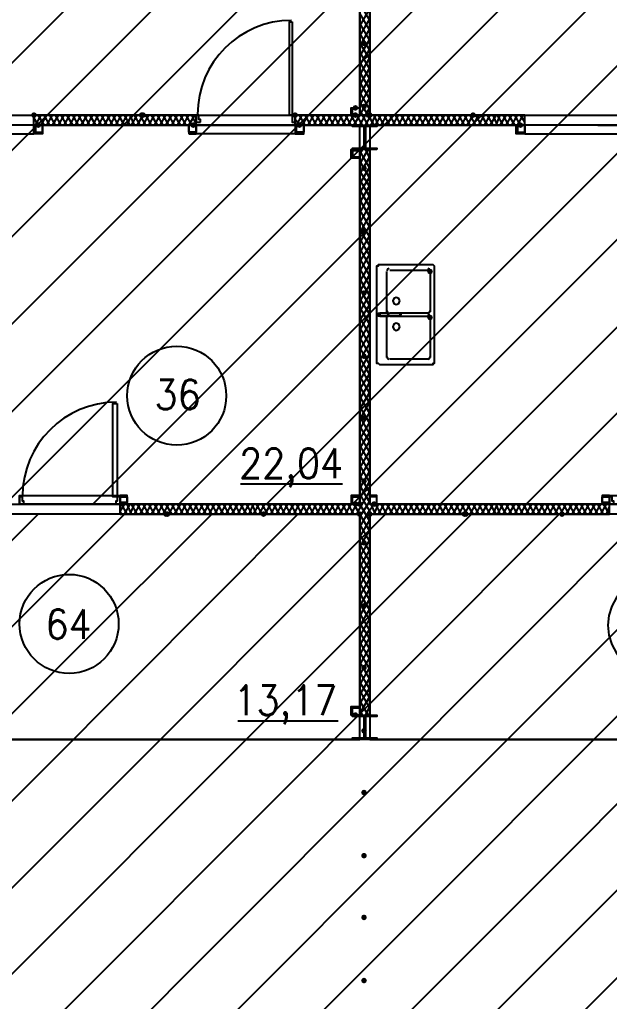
# Model space of a CAD drawing. Header units: millimetres. Extents: x 0 to 420, y 0 to 297.
# Drawn here: x 124.84 to 142.24, y 174.48 to 203.43 of the extents above; entities that cross this region are included whole.
import ezdxf

# ---------------------------------------------------------------- set-up
doc = ezdxf.new("R2010")
doc.units = ezdxf.units.MM
doc.layers.get('0').update_dxf_attribs({"linetype": 'CONTINUOUS'})
doc.styles.get("Standard").update_dxf_attribs({"font": 'STANDARD'})

msp = doc.modelspace()

# ---------------------------------------------------------------- hatches: boundary and pattern name
at = {"true_color": 0x000007}
for points in [[(135.085667, 202.734333), (135.060796, 202.674537), (135.001, 202.649667), (134.941204, 202.674537), (134.916333, 202.734333), (134.941204, 202.794129), (135.001, 202.819), (135.060796, 202.794129)], [(135.085667, 200.871667), (135.060796, 200.811871), (135.001, 200.787), (134.941204, 200.811871), (134.916333, 200.871667), (134.941204, 200.931462), (135.001, 200.956333), (135.060796, 200.931463)], [(134.831667, 200.829333), (134.806796, 200.769537), (134.747, 200.744667), (134.687204, 200.769537), (134.662333, 200.829333), (134.687204, 200.889129), (134.747, 200.914), (134.806796, 200.889129)], [(134.831667, 200.617667), (134.806796, 200.557871), (134.747, 200.533), (134.687204, 200.557871), (134.662333, 200.617667), (134.687204, 200.677462), (134.747, 200.702333), (134.806796, 200.677463)], [(125.476, 200.321333), (125.451129, 200.261537), (125.391333, 200.236667), (125.331537, 200.261537), (125.306667, 200.321333), (125.331537, 200.381129), (125.391333, 200.406), (125.451129, 200.381129)], [(130.048, 200.321333), (130.023129, 200.261537), (129.963333, 200.236667), (129.903538, 200.261537), (129.878667, 200.321333), (129.903537, 200.381129), (129.963333, 200.406), (130.023129, 200.381129)], [(133.180667, 200.321333), (133.155796, 200.261537), (133.096, 200.236667), (133.036204, 200.261537), (133.011333, 200.321333), (133.036204, 200.381129), (133.096, 200.406), (133.155796, 200.381129)], [(139.7, 200.321333), (139.675129, 200.261537), (139.615333, 200.236667), (139.555538, 200.261537), (139.530667, 200.321333), (139.555537, 200.381129), (139.615333, 200.406), (139.675129, 200.381129)], [(135.085667, 199.051333), (135.060796, 198.991537), (135.001, 198.966667), (134.941204, 198.991537), (134.916333, 199.051333), (134.941204, 199.111129), (135.001, 199.136), (135.060796, 199.111129)], [(135.085667, 197.188667), (135.060796, 197.128871), (135.001, 197.104), (134.941204, 197.128871), (134.916333, 197.188667), (134.941204, 197.248462), (135.001, 197.273333), (135.060796, 197.248463)], [(137.033, 196.003333), (137.008129, 195.943537), (136.948333, 195.918667), (136.888537, 195.943537), (136.863667, 196.003333), (136.888537, 196.063129), (136.948333, 196.088), (137.008129, 196.063129)], [(135.085667, 195.368333), (135.060796, 195.308538), (135.001, 195.283667), (134.941204, 195.308538), (134.916333, 195.368333), (134.941204, 195.428129), (135.001, 195.453), (135.060796, 195.428129)], [(137.033, 194.648667), (137.008129, 194.588871), (136.948333, 194.564), (136.888537, 194.588871), (136.863667, 194.648667), (136.888537, 194.708462), (136.948333, 194.733333), (137.008129, 194.708463)], [(135.085667, 193.505667), (135.060796, 193.445871), (135.001, 193.421), (134.941204, 193.445871), (134.916333, 193.505667), (134.941204, 193.565462), (135.001, 193.590333), (135.060796, 193.565463)], [(135.085667, 191.685333), (135.060796, 191.625537), (135.001, 191.600667), (134.941204, 191.625537), (134.916333, 191.685333), (134.941204, 191.745129), (135.001, 191.77), (135.060796, 191.745129)], [(135.085667, 189.822667), (135.060796, 189.762871), (135.001, 189.738), (134.941204, 189.762871), (134.916333, 189.822667), (134.941204, 189.882462), (135.001, 189.907333), (135.060796, 189.882463)], [(134.831667, 189.145333), (134.806796, 189.085537), (134.747, 189.060667), (134.687204, 189.085537), (134.662333, 189.145333), (134.687204, 189.205129), (134.747, 189.23), (134.806796, 189.205129)], [(134.958667, 189.145333), (134.933796, 189.085537), (134.874, 189.060667), (134.814204, 189.085537), (134.789333, 189.145333), (134.814204, 189.205129), (134.874, 189.23), (134.933796, 189.205129)], [(135.382, 189.145333), (135.357129, 189.085537), (135.297333, 189.060667), (135.237538, 189.085537), (135.212667, 189.145333), (135.237537, 189.205129), (135.297333, 189.23), (135.357129, 189.205129)], [(135.085667, 188.002333), (135.060796, 187.942537), (135.001, 187.917667), (134.941204, 187.942537), (134.916333, 188.002333), (134.941204, 188.062129), (135.001, 188.087), (135.060796, 188.062129)], [(135.085667, 186.139667), (135.060796, 186.079871), (135.001, 186.055), (134.941204, 186.079871), (134.916333, 186.139667), (134.941204, 186.199462), (135.001, 186.224333), (135.060796, 186.199463)], [(135.085667, 184.319333), (135.060796, 184.259537), (135.001, 184.234667), (134.941204, 184.259537), (134.916333, 184.319333), (134.941204, 184.379129), (135.001, 184.404), (135.060796, 184.379129)], [(134.831667, 182.922333), (134.806796, 182.862537), (134.747, 182.837667), (134.687204, 182.862537), (134.662333, 182.922333), (134.687204, 182.982129), (134.747, 183.007), (134.806796, 182.982129)], [(135.085667, 182.456667), (135.060796, 182.396871), (135.001, 182.372), (134.941204, 182.396871), (134.916333, 182.456667), (134.941204, 182.516462), (135.001, 182.541333), (135.060796, 182.516463)], [(135.085667, 180.636333), (135.060796, 180.576537), (135.001, 180.551667), (134.941204, 180.576537), (134.916333, 180.636333), (134.941204, 180.696129), (135.001, 180.721), (135.060796, 180.696129)], [(135.085667, 178.773667), (135.060796, 178.713871), (135.001, 178.689), (134.941204, 178.713871), (134.916333, 178.773667), (134.941204, 178.833462), (135.001, 178.858333), (135.060796, 178.833463)], [(135.085667, 176.953333), (135.060796, 176.893537), (135.001, 176.868667), (134.941204, 176.893537), (134.916333, 176.953333), (134.941204, 177.013129), (135.001, 177.038), (135.060796, 177.013129)], [(135.085667, 175.090667), (135.060796, 175.030871), (135.001, 175.006), (134.941204, 175.030871), (134.916333, 175.090667), (134.941204, 175.150462), (135.001, 175.175333), (135.060796, 175.150463)]]:
    msp.add_hatch(color=0, dxfattribs=at).paths.add_polyline_path(points, flags=0)
at = {"true_color": 0x0000fe}
for points in [[(125.349, 200.617667), (125.324129, 200.557871), (125.264333, 200.533), (125.204538, 200.557871), (125.179667, 200.617667), (125.204537, 200.677462), (125.264333, 200.702333), (125.324129, 200.677463)], [(125.349, 200.617667), (125.324129, 200.557871), (125.264333, 200.533), (125.204538, 200.557871), (125.179667, 200.617667), (125.204537, 200.677462), (125.264333, 200.702333), (125.324129, 200.677463)], [(128.524, 200.617667), (128.499129, 200.557871), (128.439333, 200.533), (128.379538, 200.557871), (128.354667, 200.617667), (128.379537, 200.677462), (128.439333, 200.702333), (128.499129, 200.677463)], [(128.566333, 200.617667), (128.541462, 200.557871), (128.481667, 200.533), (128.421871, 200.557871), (128.397, 200.617667), (128.421871, 200.677462), (128.481667, 200.702333), (128.541462, 200.677463)], [(133.053667, 200.617667), (133.028796, 200.557871), (132.969, 200.533), (132.909204, 200.557871), (132.884333, 200.617667), (132.909204, 200.677462), (132.969, 200.702333), (133.028796, 200.677463)], [(135.212667, 200.617667), (135.187796, 200.557871), (135.128, 200.533), (135.068204, 200.557871), (135.043333, 200.617667), (135.068204, 200.677462), (135.128, 200.702333), (135.187796, 200.677463)], [(135.212667, 200.617667), (135.187796, 200.557871), (135.128, 200.533), (135.068204, 200.557871), (135.043333, 200.617667), (135.068204, 200.677462), (135.128, 200.702333), (135.187796, 200.677463)], [(135.255, 200.617667), (135.230129, 200.557871), (135.170333, 200.533), (135.110537, 200.557871), (135.085667, 200.617667), (135.110537, 200.677462), (135.170333, 200.702333), (135.230129, 200.677463)], [(138.303, 200.617667), (138.278129, 200.557871), (138.218333, 200.533), (138.158537, 200.557871), (138.133667, 200.617667), (138.158537, 200.677462), (138.218333, 200.702333), (138.278129, 200.677463)], [(129.243667, 188.849), (129.218796, 188.789204), (129.159, 188.764333), (129.099204, 188.789204), (129.074333, 188.849), (129.099204, 188.908796), (129.159, 188.933667), (129.218796, 188.908796)], [(129.286, 188.849), (129.261129, 188.789204), (129.201333, 188.764333), (129.141537, 188.789204), (129.116667, 188.849), (129.141537, 188.908796), (129.201333, 188.933667), (129.261129, 188.908796)], [(132.122333, 188.849), (132.097463, 188.789204), (132.037667, 188.764333), (131.977871, 188.789204), (131.953, 188.849), (131.977871, 188.908796), (132.037667, 188.933667), (132.097462, 188.908796)], [(132.122333, 188.849), (132.097463, 188.789204), (132.037667, 188.764333), (131.977871, 188.789204), (131.953, 188.849), (131.977871, 188.908796), (132.037667, 188.933667), (132.097462, 188.908796)], [(134.958667, 188.849), (134.933796, 188.789204), (134.874, 188.764333), (134.814204, 188.789204), (134.789333, 188.849), (134.814204, 188.908796), (134.874, 188.933667), (134.933796, 188.908796)], [(134.958667, 188.849), (134.933796, 188.789204), (134.874, 188.764333), (134.814204, 188.789204), (134.789333, 188.849), (134.814204, 188.908796), (134.874, 188.933667), (134.933796, 188.908796)], [(135.255, 188.849), (135.230129, 188.789204), (135.170333, 188.764333), (135.110537, 188.789204), (135.085667, 188.849), (135.110537, 188.908796), (135.170333, 188.933667), (135.230129, 188.908796)], [(138.049, 188.849), (138.024129, 188.789204), (137.964333, 188.764333), (137.904538, 188.789204), (137.879667, 188.849), (137.904537, 188.908796), (137.964333, 188.933667), (138.024129, 188.908796)], [(138.091333, 188.849), (138.066463, 188.789204), (138.006667, 188.764333), (137.946871, 188.789204), (137.922, 188.849), (137.946871, 188.908796), (138.006667, 188.933667), (138.066462, 188.908796)], [(140.927667, 188.849), (140.902796, 188.789204), (140.843, 188.764333), (140.783204, 188.789204), (140.758333, 188.849), (140.783204, 188.908796), (140.843, 188.933667), (140.902796, 188.908796)]]:
    msp.add_hatch(color=0, dxfattribs=at).paths.add_polyline_path(points, flags=0)
at = {"true_color": 0x000007}
h = msp.add_hatch(color=0, dxfattribs=at)
h.paths.add_polyline_path([(125.264333, 200.617667), (130.048, 200.617667)], flags=0)
h.paths.add_polyline_path([(130.048, 200.617667), (125.264333, 200.617667)], flags=0)
h = msp.add_hatch(color=0, dxfattribs=at)
h.paths.add_polyline_path([(132.969, 200.617667), (135.128, 200.617667)], flags=0)
h.paths.add_polyline_path([(135.128, 200.617667), (132.969, 200.617667)], flags=0)
h = msp.add_hatch(color=0, dxfattribs=at)
h.paths.add_polyline_path([(135.170333, 200.617667), (139.742333, 200.617667)], flags=0)
h.paths.add_polyline_path([(139.742333, 200.617667), (135.170333, 200.617667)], flags=0)
h = msp.add_hatch(color=0, dxfattribs=at)
h.paths.add_polyline_path([(127.804333, 188.849), (134.874, 188.849)], flags=0)
h.paths.add_polyline_path([(134.874, 188.849), (127.804333, 188.849)], flags=0)
h = msp.add_hatch(color=0, dxfattribs=at)
h.paths.add_polyline_path([(135.170333, 188.849), (142.24, 188.849)], flags=0)
h.paths.add_polyline_path([(142.24, 188.849), (135.170333, 188.849)], flags=0)

# ---------------------------------------------------------------- linework, layer by layer
at = {"color": 0, "true_color": 0x000007}
for points in [[(105.664, 229.023333), (105.664, 200.617667), (134.874, 200.617667), (134.874, 235.077), (122.512667, 235.077), (122.512667, 229.023333)], [(135.170333, 235.077), (135.170333, 200.617667), (152.273, 200.617667), (152.273, 235.077)], [(132.884333, 203.369333), (132.884333, 200.617667), (132.799667, 200.617667), (132.799667, 203.369333)], [(134.874, 200.617667), (134.662333, 200.617667), (134.662333, 200.829333), (134.874, 200.829333), (134.874, 200.617667), (134.62, 200.617667), (134.62, 200.829333), (134.874, 200.829333)], [(125.264333, 200.617667), (130.048, 200.617667)], [(130.048, 200.617667), (125.264333, 200.617667)], [(130.048, 200.617667), (125.264333, 200.617667), (130.048, 200.617667), (125.264333, 200.617667)], [(130.175, 200.406), (130.175, 200.490667), (130.132667, 200.490667), (130.132667, 200.617667), (130.048, 200.617667), (130.048, 200.406)], [(130.048, 200.617667), (130.048, 200.406)], [(132.969, 200.406), (132.969, 200.617667), (132.884333, 200.617667), (132.884333, 200.490667), (132.884333, 200.406)], [(132.969, 200.617667), (135.128, 200.617667)], [(135.128, 200.617667), (132.969, 200.617667)], [(132.969, 200.617667), (132.969, 200.406)], [(132.969, 200.617667), (135.128, 200.617667)], [(132.969, 200.617667), (135.128, 200.617667)], [(135.170333, 200.617667), (139.742333, 200.617667)], [(139.742333, 200.617667), (135.170333, 200.617667)], [(139.742333, 200.617667), (135.170333, 200.617667), (139.742333, 200.617667), (135.170333, 200.617667)], [(134.874, 189.145333), (134.874, 200.321333), (118.279333, 200.321333), (118.279333, 189.145333)], [(125.264333, 200.321333), (125.518333, 200.321333), (125.518333, 200.067333), (125.264333, 200.067333)], [(125.306667, 200.321333), (125.306667, 200.109667), (125.518333, 200.109667), (125.518333, 200.321333)], [(129.836333, 200.067333), (130.048, 200.067333), (130.048, 200.321333), (129.836333, 200.321333)], [(129.836333, 200.109667), (129.836333, 200.321333), (130.048, 200.321333), (130.048, 200.109667)], [(132.969, 200.067333), (133.223, 200.067333), (133.223, 200.321333), (132.969, 200.321333)], [(133.011333, 200.109667), (133.011333, 200.321333), (133.223, 200.321333), (133.223, 200.109667)], [(135.382, 199.601667), (134.662333, 199.601667), (134.662333, 199.644), (135.001, 199.644), (135.001, 200.279), (134.662333, 200.279), (134.662333, 200.321333), (135.382, 200.321333), (135.382, 200.279), (135.043333, 200.279), (135.043333, 199.644), (135.382, 199.644)], [(135.170333, 200.321333), (135.170333, 189.145333), (152.273, 189.145333), (152.273, 200.321333)], [(139.488333, 200.321333), (139.742333, 200.321333), (139.742333, 200.067333), (139.488333, 200.067333)], [(139.530667, 200.321333), (139.530667, 200.109667), (139.742333, 200.109667), (139.742333, 200.321333)], [(134.874, 199.347667), (134.62, 199.347667), (134.62, 199.601667), (134.874, 199.601667)], [(134.874, 199.39), (134.874, 199.559333), (134.662333, 199.559333), (134.662333, 199.39)], [(137.075333, 196.130333), (137.075333, 193.336333), (137.075333, 193.294), (137.033, 193.294), (137.033, 193.251667), (135.466667, 193.251667), (135.424333, 193.294), (135.382, 193.294), (135.382, 193.336333), (135.382, 196.130333), (135.382, 196.172667), (135.424333, 196.172667), (135.424333, 196.215), (135.466667, 196.215), (137.033, 196.215), (137.075333, 196.172667)], [(136.059333, 195.1355), (136.02834, 195.21034), (135.9535, 195.241333), (135.87866, 195.21034), (135.847667, 195.1355), (135.87866, 195.06066), (135.9535, 195.029667), (136.02834, 195.06066)], [(135.636, 194.775667), (135.466667, 194.775667), (135.466667, 194.733333), (135.466667, 194.691), (135.636, 194.691), (135.424333, 194.691), (135.424333, 194.775667)], [(136.059333, 194.775667), (136.059333, 194.733333), (136.101667, 194.733333), (136.059333, 194.733333), (136.059333, 194.691), (135.466667, 194.691), (135.466667, 194.733333), (135.466667, 194.775667)], [(135.720667, 194.775667), (135.636, 194.775667)], [(135.720667, 194.691), (135.636, 194.691)], [(136.059333, 194.3735), (136.02834, 194.44834), (135.9535, 194.479333), (135.87866, 194.44834), (135.847667, 194.3735), (135.87866, 194.29866), (135.9535, 194.267667), (136.02834, 194.29866)], [(127.719667, 192.108667), (127.719667, 189.357), (127.592667, 189.357), (127.592667, 192.108667)], [(127.804333, 189.145333), (128.016, 189.145333), (128.016, 189.399333), (127.804333, 189.399333)], [(134.62, 189.145333), (134.874, 189.145333), (134.874, 189.399333), (134.62, 189.399333)], [(135.170333, 189.145333), (135.382, 189.145333), (135.382, 189.357), (135.170333, 189.357), (135.170333, 189.145333), (135.382, 189.145333), (135.382, 189.399333), (135.170333, 189.399333)], [(142.028333, 189.145333), (142.24, 189.145333), (142.24, 189.399333), (142.028333, 189.399333)], [(124.968, 189.145333), (124.968, 189.23), (124.925667, 189.23), (124.925667, 189.357), (124.841, 189.357), (124.841, 189.145333)], [(127.804333, 189.145333), (127.804333, 189.357), (127.719667, 189.357), (127.719667, 189.23), (127.677333, 189.23), (127.677333, 189.145333)], [(127.804333, 189.187667), (127.804333, 189.357), (128.016, 189.357), (128.016, 189.187667)], [(134.662333, 189.145333), (134.662333, 189.357), (134.874, 189.357), (134.874, 189.145333)], [(142.028333, 189.187667), (142.028333, 189.357), (142.24, 189.357), (142.24, 189.187667)], [(142.367, 189.145333), (142.367, 189.23), (142.324667, 189.23), (142.324667, 189.357), (142.24, 189.357), (142.24, 189.145333)], [(127.804333, 188.849), (134.874, 188.849)], [(134.874, 188.849), (127.804333, 188.849)], [(127.804333, 188.849), (134.874, 188.849)], [(127.804333, 188.849), (134.874, 188.849)], [(135.170333, 188.849), (142.24, 188.849)], [(142.24, 188.849), (135.170333, 188.849)], [(142.24, 188.849), (135.170333, 188.849), (142.24, 188.849), (135.170333, 188.849)], [(134.874, 182.922333), (134.662333, 182.922333), (134.662333, 183.134), (134.874, 183.134), (134.874, 182.922333), (134.62, 182.922333), (134.62, 183.176333), (134.874, 183.176333)], [(135.382, 182.202667), (134.662333, 182.202667), (134.662333, 182.245), (135.001, 182.245), (135.001, 182.88), (134.662333, 182.88), (134.662333, 182.922333), (135.382, 182.922333), (135.382, 182.88), (135.043333, 182.88), (135.043333, 182.245), (135.382, 182.245)]]:
    msp.add_lwpolyline(points, close=True, dxfattribs=at)
at = {"color": 0, "true_color": 0x000005}
for points in [[(118.279335, 195.833999), (157.564668, 235.076999)], [(118.279335, 193.251666), (160.104668, 235.076999)], [(118.279335, 190.711666), (162.687001, 235.076999)], [(119.295335, 189.145333), (165.227001, 235.076999)], [(121.877668, 189.145333), (167.809334, 235.076999)], [(124.417668, 189.145333), (170.349334, 235.076999)], [(127.000001, 189.145333), (172.931668, 235.076999)], [(129.540001, 189.145333), (175.471668, 235.076999)], [(132.122334, 189.145333), (178.054001, 235.076999)], [(134.662334, 189.145333), (180.594001, 235.076999)], [(137.244668, 189.145333), (183.176334, 235.076999)], [(139.784668, 189.145333), (185.758668, 235.076999)]]:
    msp.add_lwpolyline(points, dxfattribs=at)
at = {"color": 0, "true_color": 0x000007}
for points in [[(134.874, 217.000667), (134.874, 200.617667)], [(135.170333, 200.617667), (135.170333, 217.000667), (134.874, 217.000667)], [(135.170333, 203.411667), (134.874, 203.919667)], [(134.874, 203.242333), (135.170333, 203.750333)], [(135.170333, 203.115333), (134.874, 203.623333)], [(132.863167, 203.411667), (132.579658, 203.397351), (132.30434, 203.355333), (132.038605, 203.287007), (131.783849, 203.193766), (131.541463, 203.077004), (131.312843, 202.938114), (131.099381, 202.778491), (130.902472, 202.599528), (130.723509, 202.402619), (130.563886, 202.189157), (130.424996, 201.960537), (130.308234, 201.718151), (130.214993, 201.463395), (130.146667, 201.19766), (130.104649, 200.922342), (130.090333, 200.638833)], [(134.874, 202.946), (135.170333, 203.454)], [(135.170333, 202.819), (134.874, 203.327)], [(134.874, 202.649667), (135.170333, 203.157667)], [(135.170333, 202.522667), (134.874, 203.030667)], [(134.874, 202.353333), (135.170333, 202.861333)], [(135.170333, 202.268667), (134.874, 202.734333)], [(134.874, 202.099333), (135.170333, 202.565)], [(135.170333, 201.972333), (134.874, 202.480333)], [(134.874, 201.803), (135.170333, 202.311)], [(135.170333, 201.676), (134.874, 202.184)], [(134.874, 201.506667), (135.170333, 202.014667)], [(135.170333, 201.379667), (134.874, 201.887667)], [(134.874, 201.210333), (135.170333, 201.718333)], [(135.170333, 201.083333), (134.874, 201.591333)], [(134.874, 200.914), (135.170333, 201.422)], [(135.170333, 200.787), (134.874, 201.295)], [(134.874, 200.617667), (135.170333, 201.125667)], [(135.128, 200.617667), (134.874, 200.998667)], [(134.958667, 200.617667), (134.874, 200.744667)], [(135.043333, 200.617667), (135.170333, 200.829333)], [(125.264333, 200.533), (125.306667, 200.617667)], [(130.048, 200.617667), (125.264333, 200.617667), (130.048, 200.617667), (125.264333, 200.617667)], [(125.264333, 200.321333), (125.264333, 200.617667)], [(125.264333, 200.321333), (125.264333, 200.617667)], [(130.048, 200.617667), (125.264333, 200.617667)], [(125.391333, 200.321333), (125.264333, 200.533)], [(125.306667, 200.321333), (125.476, 200.617667)], [(125.560667, 200.321333), (125.391333, 200.617667)], [(125.476, 200.321333), (125.645333, 200.617667)], [(125.73, 200.321333), (125.560667, 200.617667)], [(125.645333, 200.321333), (125.814667, 200.617667)], [(125.899333, 200.321333), (125.73, 200.617667)], [(125.814667, 200.321333), (125.984, 200.617667)], [(126.068667, 200.321333), (125.899333, 200.617667)], [(125.984, 200.321333), (126.153333, 200.617667)], [(126.238, 200.321333), (126.068667, 200.617667)], [(126.153333, 200.321333), (126.322667, 200.617667)], [(126.407333, 200.321333), (126.238, 200.617667)], [(126.322667, 200.321333), (126.492, 200.617667)], [(126.576667, 200.321333), (126.407333, 200.617667)], [(126.492, 200.321333), (126.661333, 200.617667)], [(126.746, 200.321333), (126.576667, 200.617667)], [(126.661333, 200.321333), (126.830667, 200.617667)], [(126.915333, 200.321333), (126.746, 200.617667)], [(126.830667, 200.321333), (127, 200.617667)], [(127.084667, 200.321333), (126.915333, 200.617667)], [(127, 200.321333), (127.169333, 200.617667)], [(127.254, 200.321333), (127.084667, 200.617667)], [(127.169333, 200.321333), (127.338667, 200.617667)], [(127.423333, 200.321333), (127.254, 200.617667)], [(127.338667, 200.321333), (127.508, 200.617667)], [(127.592667, 200.321333), (127.423333, 200.617667)], [(127.508, 200.321333), (127.677333, 200.617667)], [(127.762, 200.321333), (127.592667, 200.617667)], [(127.677333, 200.321333), (127.846667, 200.617667)], [(127.931333, 200.321333), (127.762, 200.617667)], [(127.846667, 200.321333), (128.016, 200.617667)], [(128.100667, 200.321333), (127.931333, 200.617667)], [(128.016, 200.321333), (128.143, 200.617667)], [(128.227667, 200.321333), (128.100667, 200.617667)], [(128.143, 200.321333), (128.312333, 200.617667)], [(128.397, 200.321333), (128.227667, 200.617667)], [(128.312333, 200.321333), (128.481667, 200.617667)], [(128.566333, 200.321333), (128.397, 200.617667)], [(128.481667, 200.321333), (128.651, 200.617667)], [(128.735667, 200.321333), (128.566333, 200.617667)], [(128.651, 200.321333), (128.820333, 200.617667)], [(128.905, 200.321333), (128.735667, 200.617667)], [(128.820333, 200.321333), (128.989667, 200.617667)], [(129.074333, 200.321333), (128.905, 200.617667)], [(128.989667, 200.321333), (129.159, 200.617667)], [(129.243667, 200.321333), (129.074333, 200.617667)], [(129.159, 200.321333), (129.328333, 200.617667)], [(129.413, 200.321333), (129.243667, 200.617667)], [(129.328333, 200.321333), (129.497667, 200.617667)], [(129.582333, 200.321333), (129.413, 200.617667)], [(129.497667, 200.321333), (129.667, 200.617667)], [(129.751667, 200.321333), (129.582333, 200.617667)], [(129.667, 200.321333), (129.836333, 200.617667)], [(129.921, 200.321333), (129.751667, 200.617667)], [(129.836333, 200.321333), (130.005667, 200.617667)], [(130.048, 200.363667), (129.921, 200.617667)], [(130.005667, 200.321333), (130.048, 200.406)], [(130.048, 200.321333), (130.048, 200.406), (130.048, 200.617667)], [(130.048, 200.321333), (130.048, 200.406)], [(132.969, 200.575333), (133.011333, 200.617667)], [(132.969, 200.617667), (135.128, 200.617667), (132.969, 200.617667), (135.128, 200.617667)], [(132.969, 200.321333), (132.969, 200.406), (132.969, 200.617667)], [(134.874, 200.617667), (132.969, 200.617667)], [(133.096, 200.321333), (132.969, 200.490667)], [(132.969, 200.321333), (132.969, 200.406)], [(133.011333, 200.321333), (133.180667, 200.617667)], [(133.265333, 200.321333), (133.096, 200.617667)], [(133.180667, 200.321333), (133.35, 200.617667)], [(133.434667, 200.321333), (133.265333, 200.617667)], [(133.35, 200.321333), (133.519333, 200.617667)], [(133.604, 200.321333), (133.434667, 200.617667)], [(133.519333, 200.321333), (133.688667, 200.617667)], [(133.773333, 200.321333), (133.604, 200.617667)], [(133.688667, 200.321333), (133.858, 200.617667)], [(133.942667, 200.321333), (133.773333, 200.617667)], [(133.858, 200.321333), (134.027333, 200.617667)], [(134.112, 200.321333), (133.942667, 200.617667)], [(134.027333, 200.321333), (134.196667, 200.617667)], [(134.281333, 200.321333), (134.112, 200.617667)], [(134.196667, 200.321333), (134.366, 200.617667)], [(134.450667, 200.321333), (134.281333, 200.617667)], [(134.366, 200.321333), (134.535333, 200.617667)], [(134.62, 200.321333), (134.450667, 200.617667)], [(134.535333, 200.321333), (134.704667, 200.617667)], [(134.789333, 200.321333), (134.62, 200.617667)], [(134.704667, 200.321333), (134.874, 200.617667)], [(134.958667, 200.321333), (134.789333, 200.617667)], [(134.874, 200.321333), (135.043333, 200.617667)], [(135.128, 200.321333), (134.958667, 200.617667)], [(135.043333, 200.321333), (135.212667, 200.617667)], [(135.297333, 200.321333), (135.128, 200.617667)], [(139.742333, 200.617667), (135.170333, 200.617667), (139.742333, 200.617667), (135.170333, 200.617667)], [(139.742333, 200.617667), (135.170333, 200.617667)], [(135.212667, 200.321333), (135.339667, 200.617667)], [(135.424333, 200.321333), (135.297333, 200.617667)], [(135.339667, 200.321333), (135.509, 200.617667)], [(135.593667, 200.321333), (135.424333, 200.617667)], [(135.509, 200.321333), (135.678333, 200.617667)], [(135.763, 200.321333), (135.593667, 200.617667)], [(135.678333, 200.321333), (135.847667, 200.617667)], [(135.932333, 200.321333), (135.763, 200.617667)], [(135.847667, 200.321333), (136.017, 200.617667)], [(136.101667, 200.321333), (135.932333, 200.617667)], [(136.017, 200.321333), (136.186333, 200.617667)], [(136.271, 200.321333), (136.101667, 200.617667)], [(136.186333, 200.321333), (136.355667, 200.617667)], [(136.440333, 200.321333), (136.271, 200.617667)], [(136.355667, 200.321333), (136.525, 200.617667)], [(136.609667, 200.321333), (136.440333, 200.617667)], [(136.525, 200.321333), (136.694333, 200.617667)], [(136.779, 200.321333), (136.609667, 200.617667)], [(136.694333, 200.321333), (136.863667, 200.617667)], [(136.948333, 200.321333), (136.779, 200.617667)], [(136.863667, 200.321333), (137.033, 200.617667)], [(137.117667, 200.321333), (136.948333, 200.617667)], [(137.033, 200.321333), (137.202333, 200.617667)], [(137.287, 200.321333), (137.117667, 200.617667)], [(137.202333, 200.321333), (137.371667, 200.617667)], [(137.456333, 200.321333), (137.287, 200.617667)], [(137.371667, 200.321333), (137.541, 200.617667)], [(137.625667, 200.321333), (137.456333, 200.617667)], [(137.541, 200.321333), (137.710333, 200.617667)], [(137.795, 200.321333), (137.625667, 200.617667)], [(137.710333, 200.321333), (137.879667, 200.617667)], [(137.964333, 200.321333), (137.795, 200.617667)], [(137.879667, 200.321333), (138.049, 200.617667)], [(138.133667, 200.321333), (137.964333, 200.617667)], [(138.049, 200.321333), (138.218333, 200.617667)], [(138.303, 200.321333), (138.133667, 200.617667)], [(138.218333, 200.321333), (138.387667, 200.617667)], [(138.472333, 200.321333), (138.303, 200.617667)], [(138.387667, 200.321333), (138.557, 200.617667)], [(138.641667, 200.321333), (138.472333, 200.617667)], [(138.557, 200.321333), (138.726333, 200.617667)], [(138.811, 200.321333), (138.641667, 200.617667)], [(138.726333, 200.321333), (138.895667, 200.617667)], [(138.938, 200.321333), (138.811, 200.617667)], [(138.895667, 200.321333), (139.022667, 200.617667)], [(139.107333, 200.321333), (138.938, 200.617667)], [(139.022667, 200.321333), (139.192, 200.617667)], [(139.276667, 200.321333), (139.107333, 200.617667)], [(139.192, 200.321333), (139.361333, 200.617667)], [(139.446, 200.321333), (139.276667, 200.617667)], [(139.361333, 200.321333), (139.530667, 200.617667)], [(139.615333, 200.321333), (139.446, 200.617667)], [(139.530667, 200.321333), (139.7, 200.617667)], [(139.742333, 200.406), (139.615333, 200.617667)], [(139.742333, 200.321333), (139.742333, 200.617667)], [(139.742333, 200.321333), (139.742333, 200.617667)], [(125.264333, 200.194333), (125.264333, 200.321333), (123.105333, 200.321333)], [(123.105333, 200.067333), (125.264333, 200.067333), (125.264333, 200.194333)], [(125.264333, 200.321333), (130.048, 200.321333)], [(125.391333, 200.109667), (125.391333, 200.067333)], [(129.963333, 200.067333), (129.963333, 200.109667)], [(130.048, 200.194333), (130.048, 200.321333), (131.529667, 200.321333)], [(131.529667, 200.067333), (130.048, 200.067333), (130.048, 200.194333)], [(131.529667, 200.321333), (132.969, 200.321333), (132.969, 200.194333)], [(132.969, 200.194333), (132.969, 200.067333), (131.529667, 200.067333)], [(132.969, 200.321333), (139.742333, 200.321333)], [(133.096, 200.067333), (133.096, 200.109667)], [(134.662333, 200.279), (134.662333, 200.321333)], [(134.831667, 200.279), (134.831667, 200.321333)], [(135.001, 199.601667), (135.001, 200.321333)], [(135.212667, 200.279), (135.212667, 200.321333)], [(135.382, 200.279), (135.382, 200.321333)], [(139.615333, 200.109667), (139.615333, 200.067333)], [(139.7, 200.321333), (139.742333, 200.363667)], [(141.901333, 200.321333), (139.742333, 200.321333), (139.742333, 200.194333)], [(139.742333, 200.194333), (139.742333, 200.067333), (141.901333, 200.067333)], [(141.901333, 200.321333), (144.102667, 200.321333), (144.314333, 200.321333), (144.314333, 200.109667), (144.102667, 200.109667), (144.102667, 200.321333), (144.314333, 200.321333), (144.314333, 200.067333), (144.102667, 200.067333), (144.102667, 200.321333), (144.102667, 200.194333)], [(141.901333, 200.067333), (144.102667, 200.067333), (144.102667, 200.194333)], [(134.662333, 199.601667), (134.662333, 199.644)], [(134.747, 199.559333), (134.747, 199.601667)], [(134.831667, 199.601667), (134.831667, 199.644)], [(134.874, 199.474667), (134.958667, 199.601667)], [(134.874, 199.178333), (135.128, 199.601667)], [(134.874, 199.601667), (134.874, 189.145333)], [(135.170333, 189.145333), (135.170333, 199.601667), (134.874, 199.601667)], [(135.170333, 199.051333), (134.874, 199.559333)], [(135.170333, 199.347667), (135.043333, 199.601667)], [(135.212667, 199.601667), (135.212667, 199.644)], [(135.382, 199.601667), (135.382, 199.644)], [(134.747, 199.347667), (134.747, 199.39)], [(134.874, 198.882), (135.170333, 199.39)], [(135.170333, 198.755), (134.874, 199.263)], [(134.874, 198.585667), (135.170333, 199.093667)], [(135.170333, 198.501), (134.874, 198.966667)], [(134.874, 198.331667), (135.170333, 198.797333)], [(135.170333, 198.204667), (134.874, 198.712667)], [(134.874, 198.035333), (135.170333, 198.543333)], [(135.170333, 197.908333), (134.874, 198.416333)], [(134.874, 197.739), (135.170333, 198.247)], [(135.170333, 197.612), (134.874, 198.12)], [(134.874, 197.442667), (135.170333, 197.950667)], [(135.170333, 197.315667), (134.874, 197.823667)], [(134.874, 197.146333), (135.170333, 197.654333)], [(135.170333, 197.019333), (134.874, 197.527333)], [(134.874, 196.85), (135.170333, 197.358)], [(135.170333, 196.765333), (134.874, 197.231)], [(134.874, 196.553667), (135.170333, 197.061667)], [(135.170333, 196.469), (134.874, 196.977)], [(134.874, 196.299667), (135.170333, 196.765333)], [(135.170333, 196.172667), (134.874, 196.680667)], [(134.874, 196.003333), (135.170333, 196.511333)], [(135.170333, 195.876333), (134.874, 196.384333)], [(134.874, 195.707), (135.170333, 196.215)], [(135.170333, 195.58), (134.874, 196.088)], [(135.741833, 196.088), (135.696939, 196.069394), (135.678333, 196.0245)], [(135.763, 196.045667), (136.906, 196.045667)], [(136.948333, 196.0245), (136.929728, 196.069394), (136.884833, 196.088)], [(134.874, 195.410667), (135.170333, 195.918667)], [(135.170333, 195.283667), (134.874, 195.791667)], [(135.678333, 194.818), (135.678333, 196.003333)], [(136.948333, 196.003333), (136.948333, 194.818)], [(134.874, 195.114333), (135.170333, 195.622333)], [(135.170333, 194.987333), (134.874, 195.495333)], [(134.874, 194.818), (135.170333, 195.326)], [(135.170333, 194.733333), (134.874, 195.199)], [(134.874, 194.564), (135.170333, 195.029667)], [(135.170333, 194.437), (134.874, 194.945)], [(134.874, 194.267667), (135.170333, 194.775667)], [(135.170333, 194.140667), (134.874, 194.648667)], [(135.678333, 194.839167), (135.696939, 194.794272), (135.741833, 194.775667)], [(135.741833, 194.733333), (135.696939, 194.714728), (135.678333, 194.669833)], [(135.678333, 193.463333), (135.678333, 194.648667)], [(136.906, 194.775667), (135.763, 194.775667)], [(135.763, 194.691), (136.906, 194.691)], [(136.884833, 194.775667), (136.929728, 194.794272), (136.948333, 194.839167)], [(136.948333, 194.669833), (136.929728, 194.714728), (136.884833, 194.733333)], [(136.948333, 194.648667), (136.948333, 193.463333)], [(134.874, 193.971333), (135.170333, 194.479333)], [(135.170333, 193.844333), (134.874, 194.352333)], [(134.874, 193.675), (135.170333, 194.183)], [(135.170333, 193.548), (134.874, 194.056)], [(134.874, 193.378667), (135.170333, 193.886667)], [(135.170333, 193.251667), (134.874, 193.759667)], [(134.874, 193.082333), (135.170333, 193.590333)], [(135.170333, 192.955333), (134.874, 193.463333)], [(135.678333, 193.4845), (135.696939, 193.439605), (135.741833, 193.421)], [(136.884833, 193.421), (136.929728, 193.439605), (136.948333, 193.4845)], [(134.874, 192.786), (135.170333, 193.294)], [(135.170333, 192.701333), (134.874, 193.209333)], [(136.906, 193.421), (135.763, 193.421)], [(134.874, 192.532), (135.170333, 192.997667)], [(135.170333, 192.405), (134.874, 192.913)], [(134.874, 192.235667), (135.170333, 192.743667)], [(135.170333, 192.108667), (134.874, 192.616667)], [(134.874, 191.939333), (135.170333, 192.447333)], [(135.170333, 191.812333), (134.874, 192.320333)], [(127.6985, 192.151), (127.414991, 192.136684), (127.139673, 192.094666), (126.873939, 192.02634), (126.619182, 191.933099), (126.376796, 191.816337), (126.148176, 191.677448), (125.934714, 191.517824), (125.737805, 191.338861), (125.558842, 191.141952), (125.399219, 190.928491), (125.26033, 190.69987), (125.143568, 190.457485), (125.050326, 190.202728), (124.982, 189.936994), (124.939982, 189.661675), (124.925667, 189.378167)], [(134.874, 191.643), (135.170333, 192.151)], [(135.170333, 191.516), (134.874, 192.024)], [(134.874, 191.346667), (135.170333, 191.854667)], [(135.170333, 191.219667), (134.874, 191.727667)], [(134.874, 191.050333), (135.170333, 191.558333)], [(135.170333, 190.965667), (134.874, 191.431333)], [(134.874, 190.796333), (135.170333, 191.262)], [(135.170333, 190.669333), (134.874, 191.177333)], [(134.874, 190.5), (135.170333, 191.008)], [(135.170333, 190.373), (134.874, 190.881)], [(134.874, 190.203667), (135.170333, 190.711667)], [(135.170333, 190.076667), (134.874, 190.584667)], [(134.874, 189.907333), (135.170333, 190.415333)], [(135.170333, 189.780333), (134.874, 190.288333)], [(134.874, 189.611), (135.170333, 190.119)], [(135.170333, 189.484), (134.874, 189.992)], [(131.360333, 189.738), (134.366, 189.738)], [(134.874, 189.314667), (135.170333, 189.822667)], [(135.170333, 189.187667), (134.874, 189.695667)], [(124.841, 189.272333), (124.841, 189.399333), (126.322667, 189.399333)], [(126.322667, 189.399333), (127.804333, 189.399333), (127.804333, 189.272333)], [(127.889, 189.357), (127.889, 189.399333)], [(134.747, 189.357), (134.747, 189.399333)], [(134.874, 189.018333), (135.170333, 189.526333)], [(135.170333, 188.933667), (134.874, 189.441667)], [(135.297333, 189.357), (135.297333, 189.399333)], [(142.113, 189.357), (142.113, 189.399333)], [(142.24, 189.272333), (142.24, 189.399333), (143.721667, 189.399333)], [(126.322667, 189.145333), (124.841, 189.145333), (124.841, 189.272333)], [(127.804333, 189.272333), (127.804333, 189.145333), (126.322667, 189.145333)], [(127.804333, 188.933667), (127.931333, 189.145333)], [(127.804333, 188.849), (127.804333, 189.145333)], [(127.804333, 188.849), (127.804333, 189.145333)], [(134.874, 189.145333), (127.804333, 189.145333)], [(128.016, 188.849), (127.846667, 189.145333)], [(127.889, 189.145333), (127.889, 189.187667)], [(127.931333, 188.849), (128.100667, 189.145333)], [(128.143, 188.849), (128.016, 189.145333)], [(128.100667, 188.849), (128.227667, 189.145333)], [(128.312333, 188.849), (128.143, 189.145333)], [(128.227667, 188.849), (128.397, 189.145333)], [(128.481667, 188.849), (128.312333, 189.145333)], [(128.397, 188.849), (128.566333, 189.145333)], [(128.651, 188.849), (128.481667, 189.145333)], [(128.566333, 188.849), (128.735667, 189.145333)], [(128.820333, 188.849), (128.651, 189.145333)], [(128.735667, 188.849), (128.905, 189.145333)], [(128.989667, 188.849), (128.820333, 189.145333)], [(128.905, 188.849), (129.074333, 189.145333)], [(129.159, 188.849), (128.989667, 189.145333)], [(129.074333, 188.849), (129.243667, 189.145333)], [(129.328333, 188.849), (129.159, 189.145333)], [(129.243667, 188.849), (129.413, 189.145333)], [(129.497667, 188.849), (129.328333, 189.145333)], [(129.413, 188.849), (129.582333, 189.145333)], [(129.667, 188.849), (129.497667, 189.145333)], [(129.582333, 188.849), (129.751667, 189.145333)], [(129.836333, 188.849), (129.667, 189.145333)], [(129.751667, 188.849), (129.921, 189.145333)], [(130.005667, 188.849), (129.836333, 189.145333)], [(129.921, 188.849), (130.090333, 189.145333)], [(130.175, 188.849), (130.005667, 189.145333)], [(130.090333, 188.849), (130.259667, 189.145333)], [(130.344333, 188.849), (130.175, 189.145333)], [(130.259667, 188.849), (130.429, 189.145333)], [(130.513667, 188.849), (130.344333, 189.145333)], [(130.429, 188.849), (130.598333, 189.145333)], [(130.683, 188.849), (130.513667, 189.145333)], [(130.598333, 188.849), (130.767667, 189.145333)], [(130.852333, 188.849), (130.683, 189.145333)], [(130.767667, 188.849), (130.937, 189.145333)], [(131.021667, 188.849), (130.852333, 189.145333)], [(130.937, 188.849), (131.106333, 189.145333)], [(131.191, 188.849), (131.021667, 189.145333)], [(131.106333, 188.849), (131.275667, 189.145333)], [(131.360333, 188.849), (131.191, 189.145333)], [(131.275667, 188.849), (131.445, 189.145333)], [(131.529667, 188.849), (131.360333, 189.145333)], [(131.445, 188.849), (131.614333, 189.145333)], [(131.699, 188.849), (131.529667, 189.145333)], [(131.614333, 188.849), (131.741333, 189.145333)], [(131.826, 188.849), (131.699, 189.145333)], [(131.741333, 188.849), (131.910667, 189.145333)], [(131.995333, 188.849), (131.826, 189.145333)], [(131.910667, 188.849), (132.08, 189.145333)], [(132.164667, 188.849), (131.995333, 189.145333)], [(132.08, 188.849), (132.249333, 189.145333)], [(132.334, 188.849), (132.164667, 189.145333)], [(132.249333, 188.849), (132.418667, 189.145333)], [(132.503333, 188.849), (132.334, 189.145333)], [(132.418667, 188.849), (132.588, 189.145333)], [(132.672667, 188.849), (132.503333, 189.145333)], [(132.588, 188.849), (132.757333, 189.145333)], [(132.842, 188.849), (132.672667, 189.145333)], [(132.757333, 188.849), (132.926667, 189.145333)], [(133.011333, 188.849), (132.842, 189.145333)], [(132.926667, 188.849), (133.096, 189.145333)], [(133.180667, 188.849), (133.011333, 189.145333)], [(133.096, 188.849), (133.265333, 189.145333)], [(133.35, 188.849), (133.180667, 189.145333)], [(133.265333, 188.849), (133.434667, 189.145333)], [(133.519333, 188.849), (133.35, 189.145333)], [(133.434667, 188.849), (133.604, 189.145333)], [(133.688667, 188.849), (133.519333, 189.145333)], [(133.604, 188.849), (133.773333, 189.145333)], [(133.858, 188.849), (133.688667, 189.145333)], [(133.773333, 188.849), (133.942667, 189.145333)], [(134.027333, 188.849), (133.858, 189.145333)], [(133.942667, 188.849), (134.112, 189.145333)], [(134.196667, 188.849), (134.027333, 189.145333)], [(134.112, 188.849), (134.281333, 189.145333)], [(134.366, 188.849), (134.196667, 189.145333)], [(134.281333, 188.849), (134.450667, 189.145333)], [(134.535333, 188.849), (134.366, 189.145333)], [(134.450667, 188.849), (134.62, 189.145333)], [(134.704667, 188.849), (134.535333, 189.145333)], [(134.62, 188.849), (134.789333, 189.145333)], [(134.874, 188.849), (134.704667, 189.145333)], [(134.874, 188.764333), (135.170333, 189.23)], [(135.170333, 188.637333), (134.874, 189.145333)], [(135.170333, 188.976), (135.297333, 189.145333)], [(142.24, 189.145333), (135.170333, 189.145333)], [(135.339667, 188.849), (135.212667, 189.145333)], [(135.297333, 188.849), (135.424333, 189.145333)], [(135.509, 188.849), (135.339667, 189.145333)], [(135.424333, 188.849), (135.593667, 189.145333)], [(135.678333, 188.849), (135.509, 189.145333)], [(135.593667, 188.849), (135.763, 189.145333)], [(135.847667, 188.849), (135.678333, 189.145333)], [(135.763, 188.849), (135.932333, 189.145333)], [(136.017, 188.849), (135.847667, 189.145333)], [(135.932333, 188.849), (136.101667, 189.145333)], [(136.186333, 188.849), (136.017, 189.145333)], [(136.101667, 188.849), (136.271, 189.145333)], [(136.355667, 188.849), (136.186333, 189.145333)], [(136.271, 188.849), (136.440333, 189.145333)], [(136.525, 188.849), (136.355667, 189.145333)], [(136.440333, 188.849), (136.609667, 189.145333)], [(136.694333, 188.849), (136.525, 189.145333)], [(136.609667, 188.849), (136.779, 189.145333)], [(136.863667, 188.849), (136.694333, 189.145333)], [(136.779, 188.849), (136.948333, 189.145333)], [(137.033, 188.849), (136.863667, 189.145333)], [(136.948333, 188.849), (137.117667, 189.145333)], [(137.202333, 188.849), (137.033, 189.145333)], [(137.117667, 188.849), (137.287, 189.145333)], [(137.371667, 188.849), (137.202333, 189.145333)], [(137.287, 188.849), (137.456333, 189.145333)], [(137.541, 188.849), (137.371667, 189.145333)], [(137.456333, 188.849), (137.625667, 189.145333)], [(137.710333, 188.849), (137.541, 189.145333)], [(137.625667, 188.849), (137.795, 189.145333)], [(137.879667, 188.849), (137.710333, 189.145333)], [(137.795, 188.849), (137.964333, 189.145333)], [(138.049, 188.849), (137.879667, 189.145333)], [(137.964333, 188.849), (138.133667, 189.145333)], [(138.218333, 188.849), (138.049, 189.145333)], [(138.133667, 188.849), (138.303, 189.145333)], [(138.387667, 188.849), (138.218333, 189.145333)], [(138.303, 188.849), (138.472333, 189.145333)], [(138.557, 188.849), (138.387667, 189.145333)], [(138.472333, 188.849), (138.641667, 189.145333)], [(138.726333, 188.849), (138.557, 189.145333)], [(138.641667, 188.849), (138.811, 189.145333)], [(138.895667, 188.849), (138.726333, 189.145333)], [(138.811, 188.849), (138.938, 189.145333)], [(139.022667, 188.849), (138.895667, 189.145333)], [(138.938, 188.849), (139.107333, 189.145333)], [(139.192, 188.849), (139.022667, 189.145333)], [(139.107333, 188.849), (139.276667, 189.145333)], [(139.361333, 188.849), (139.192, 189.145333)], [(139.276667, 188.849), (139.446, 189.145333)], [(139.530667, 188.849), (139.361333, 189.145333)], [(139.446, 188.849), (139.615333, 189.145333)], [(139.7, 188.849), (139.530667, 189.145333)], [(139.615333, 188.849), (139.784667, 189.145333)], [(139.869333, 188.849), (139.7, 189.145333)], [(139.784667, 188.849), (139.954, 189.145333)], [(140.038667, 188.849), (139.869333, 189.145333)], [(139.954, 188.849), (140.123333, 189.145333)], [(140.208, 188.849), (140.038667, 189.145333)], [(140.123333, 188.849), (140.292667, 189.145333)], [(140.377333, 188.849), (140.208, 189.145333)], [(140.292667, 188.849), (140.462, 189.145333)], [(140.546667, 188.849), (140.377333, 189.145333)], [(140.462, 188.849), (140.631333, 189.145333)], [(140.716, 188.849), (140.546667, 189.145333)], [(140.631333, 188.849), (140.800667, 189.145333)], [(140.885333, 188.849), (140.716, 189.145333)], [(140.800667, 188.849), (140.97, 189.145333)], [(141.054667, 188.849), (140.885333, 189.145333)], [(140.97, 188.849), (141.139333, 189.145333)], [(141.224, 188.849), (141.054667, 189.145333)], [(141.139333, 188.849), (141.308667, 189.145333)], [(141.393333, 188.849), (141.224, 189.145333)], [(141.308667, 188.849), (141.478, 189.145333)], [(141.562667, 188.849), (141.393333, 189.145333)], [(141.478, 188.849), (141.647333, 189.145333)], [(141.732, 188.849), (141.562667, 189.145333)], [(141.647333, 188.849), (141.816667, 189.145333)], [(141.901333, 188.849), (141.732, 189.145333)], [(141.816667, 188.849), (141.986, 189.145333)], [(142.070667, 188.849), (141.901333, 189.145333)], [(141.986, 188.849), (142.155333, 189.145333)], [(142.24, 188.849), (142.070667, 189.145333)], [(142.113, 189.145333), (142.113, 189.187667)], [(143.721667, 189.145333), (142.24, 189.145333), (142.24, 189.272333)], [(142.24, 189.103), (142.24, 189.145333)], [(142.24, 188.849), (142.24, 189.145333)], [(142.24, 188.849), (142.24, 189.145333)], [(127.846667, 188.849), (127.804333, 188.933667)], [(127.804333, 188.849), (134.874, 188.849), (127.804333, 188.849), (134.874, 188.849)], [(127.804333, 188.849), (134.874, 188.849)], [(134.789333, 188.849), (134.874, 189.018333)], [(134.874, 188.468), (135.170333, 188.976)], [(135.170333, 188.341), (134.874, 188.849)], [(134.874, 188.849), (134.874, 182.922333), (135.170333, 182.922333), (135.170333, 188.849)], [(135.212667, 188.849), (135.170333, 188.933667)], [(142.24, 188.849), (135.170333, 188.849), (142.24, 188.849), (135.170333, 188.849)], [(135.170333, 188.849), (142.24, 188.849)], [(142.155333, 188.849), (142.24, 189.060667)], [(134.874, 188.171667), (135.170333, 188.679667)], [(135.170333, 188.044667), (134.874, 188.552667)], [(134.874, 187.875333), (135.170333, 188.383333)], [(135.170333, 187.748333), (134.874, 188.256333)], [(134.874, 187.579), (135.170333, 188.087)], [(135.170333, 187.452), (134.874, 187.96)], [(134.874, 187.282667), (135.170333, 187.790667)], [(135.170333, 187.198), (134.874, 187.663667)], [(134.874, 187.028667), (135.170333, 187.494333)], [(135.170333, 186.901667), (134.874, 187.409667)], [(134.874, 186.732333), (135.170333, 187.240333)], [(135.170333, 186.605333), (134.874, 187.113333)], [(134.874, 186.436), (135.170333, 186.944)], [(135.170333, 186.309), (134.874, 186.817)], [(145.118667, 185.568167), (145.088995, 185.86251), (145.003894, 186.136662), (144.869238, 186.384749), (144.690899, 186.600899), (144.474749, 186.779238), (144.226662, 186.913894), (143.95251, 186.998995), (143.658167, 187.028667), (143.363823, 186.998995), (143.089671, 186.913894), (142.841584, 186.779238), (142.625434, 186.600899), (142.447095, 186.384749), (142.312439, 186.136662), (142.227339, 185.86251), (142.197667, 185.568167)], [(134.874, 186.139667), (135.170333, 186.647667)], [(135.170333, 186.012667), (134.874, 186.520667)], [(134.874, 185.843333), (135.170333, 186.351333)], [(135.170333, 185.716333), (134.874, 186.224333)], [(134.874, 185.547), (135.170333, 186.055)], [(135.170333, 185.42), (134.874, 185.928)], [(134.874, 185.250667), (135.170333, 185.758667)], [(135.170333, 185.166), (134.874, 185.631667)], [(134.874, 184.996667), (135.170333, 185.462333)], [(135.170333, 184.869667), (134.874, 185.377667)], [(142.197667, 185.568167), (142.227339, 185.273823), (142.312439, 184.999671), (142.447095, 184.751584), (142.625434, 184.535434), (142.841584, 184.357095), (143.089671, 184.222439), (143.363823, 184.137339), (143.658167, 184.107667), (143.95251, 184.137339), (144.226662, 184.222439), (144.474749, 184.357095), (144.690899, 184.535434), (144.869238, 184.751584), (145.003894, 184.999671), (145.088995, 185.273823), (145.118667, 185.568167)], [(134.874, 184.700333), (135.170333, 185.208333)], [(135.170333, 184.573333), (134.874, 185.081333)], [(134.874, 184.404), (135.170333, 184.912)], [(135.170333, 184.277), (134.874, 184.785)], [(134.874, 184.107667), (135.170333, 184.615667)], [(135.170333, 183.980667), (134.874, 184.488667)], [(134.874, 183.811333), (135.170333, 184.319333)], [(135.170333, 183.684333), (134.874, 184.192333)], [(134.874, 183.515), (135.170333, 184.023)], [(135.170333, 183.430333), (134.874, 183.896)], [(134.874, 183.261), (135.170333, 183.726667)], [(135.170333, 183.134), (134.874, 183.642)], [(134.874, 182.964667), (135.170333, 183.472667)], [(135.128, 182.922333), (134.874, 183.345667)], [(134.747, 183.134), (134.747, 183.176333)], [(134.958667, 182.922333), (134.874, 183.049333)], [(135.043333, 182.922333), (135.170333, 183.176333)], [(131.275667, 182.753), (134.239, 182.753)], [(134.662333, 182.88), (134.662333, 182.922333)], [(134.831667, 182.88), (134.831667, 182.922333)], [(135.001, 182.202667), (135.001, 182.922333)], [(135.212667, 182.88), (135.212667, 182.922333)], [(135.382, 182.88), (135.382, 182.922333)], [(134.662333, 182.202667), (134.662333, 182.245)], [(134.831667, 182.202667), (134.831667, 182.245)], [(135.212667, 182.202667), (135.212667, 182.245)], [(135.382, 182.202667), (135.382, 182.245)]]:
    msp.add_lwpolyline(points, dxfattribs=at)
at = {"color": 0, "true_color": 0x000020}
for points in [[(118.025335, 168.698333), (138.176001, 188.848999)], [(118.025335, 166.073666), (140.758334, 188.848999)], [(118.067668, 171.280666), (135.636001, 188.848999)], [(118.110001, 176.487666), (130.513668, 188.848999)], [(118.110001, 173.862999), (133.053668, 188.848999)], [(118.152335, 179.069999), (127.931335, 188.848999)], [(118.194668, 181.652333), (125.391335, 188.848999)], [(119.168335, 164.676666), (143.298334, 188.848999)], [(121.708335, 164.676666), (145.880668, 188.848999)], [(124.290668, 164.676666), (148.420668, 188.848999)], [(126.873001, 164.676666), (151.003001, 188.848999)], [(129.413001, 164.676666), (153.543001, 188.848999)], [(131.995334, 164.676666), (156.125334, 188.848999)]]:
    msp.add_lwpolyline(points, dxfattribs=at)
at = {"color": 0, "true_color": 0x0000ab}
for points in [[(118.279333, 182.202667), (134.874, 182.202667), (134.874, 188.849), (118.279333, 188.849)], [(152.273, 188.849), (135.170333, 188.849), (135.170333, 182.202667), (152.273, 182.202667)]]:
    msp.add_lwpolyline(points, close=True, dxfattribs=at)
at = {"color": 0, "true_color": 0x000008}
msp.add_lwpolyline([(239.733667, 171.323), (239.733667, 182.202667), (118.279333, 182.202667), (118.279333, 171.323)], close=True, dxfattribs=at)
at = {"color": 0, "true_color": 0x000007}
for centre in [(129.4765, 192.3415), (126.3015, 185.6105)]:
    msp.add_circle(centre, 1.4605, dxfattribs=at)

# ---------------------------------------------------------------- texts
at = {"color": 0, "true_color": 0x000007, "char_height": 0.872032, "attachment_point": 1}
for s, insert, width in [('36', (128.820337, 192.811367), 1.06581688), ('22,04', (131.318005, 190.779364), 2.85832715), ('64', (125.603005, 186.038034), 1.16270936), ('13,17', (131.14867, 183.794364), 2.37386489)]:
    msp.add_mtext(s, dxfattribs=dict(at, insert=insert, width=width))

doc.saveas('drawing.dxf')
